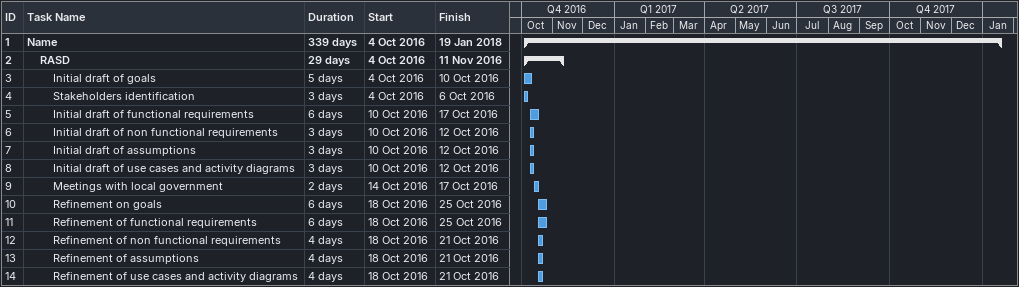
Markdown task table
| ID | Level | Task | Duration | Start | Finish |
|---|---|---|---|---|---|
| 1 | 1 | **Name** | 339d | 2016-10-04 | 2018-01-19 |
| 2 | 2 | **RASD** | 29d | 2016-10-04 | 2016-11-11 |
| 3 | 3 | Initial draft of goals | 5d | 2016-10-04 | 2016-10-10 |
| 4 | 3 | Stakeholders identification | 3d | 2016-10-04 | 2016-10-06 |
| 5 | 3 | Initial draft of functional requirements | 6d | 2016-10-10 | 2016-10-17 |
| 6 | 3 | Initial draft of non functional requirements | 3d | 2016-10-10 | 2016-10-12 |
| 7 | 3 | Initial draft of assumptions | 3d | 2016-10-10 | 2016-10-12 |
| 8 | 3 | Initial draft of use cases and activity diagrams | 3d | 2016-10-10 | 2016-10-12 |
| 9 | 3 | Meetings with local government | 2d | 2016-10-14 | 2016-10-17 |
| 10 | 3 | Refinement on goals | 6d | 2016-10-18 | 2016-10-25 |
| 11 | 3 | Refinement of functional requirements | 6d | 2016-10-18 | 2016-10-25 |
| 12 | 3 | Refinement of non functional requirements | 4d | 2016-10-18 | 2016-10-21 |
| 13 | 3 | Refinement of assumptions | 4d | 2016-10-18 | 2016-10-21 |
| 14 | 3 | Refinement of use cases and activity diagrams | 4d | 2016-10-18 | 2016-10-21 |
